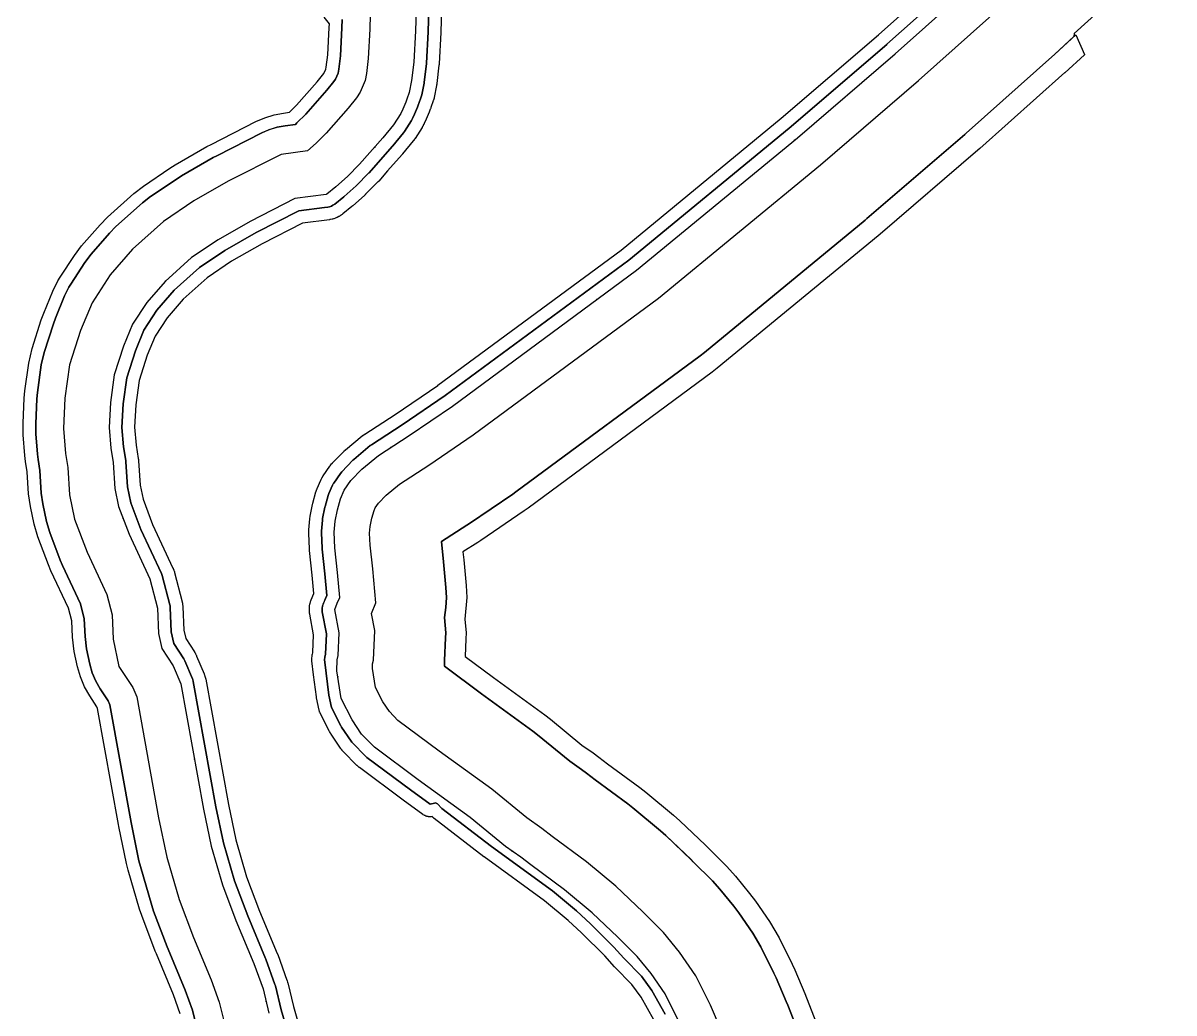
# Model space of a CAD drawing. Header units: inches. Extents: x 87989 to 118156, y 435697 to 451526.
# Drawn here: x 97176.1 to 97629.5, y 444883.6 to 445273.7 of the extents above; entities that cross this region are included whole.
import ezdxf

# ---------------------------------------------------------------- set-up
doc = ezdxf.new("R2010")
doc.units = ezdxf.units.IN
doc.header["$MEASUREMENT"] = 0
for name, color, linetype, true_color in [('As_waterkering_BWK', 7, 'Continuous', 0x7b8981), ('Beschermingszone_BWK', 7, 'Continuous', 0xcf890d), ('Grens_bebouwingsvrije_zone_BWK', 7, 'Continuous', 0x6789ae), ('Kernzone_BWK', 7, 'Continuous', 0xcb89af), ('Referentiepunten_BWK', 7, 'Continuous', 0x178980)]:
    doc.layers.add(name, color=color, linetype=linetype, true_color=true_color)

msp = doc.modelspace()

# ---------------------------------------------------------------- linework, layer by layer
at = {"layer": 'As_waterkering_BWK'}
for points in [[(97299.8987, 445045.0454), (97300.8717, 445047.3805), (97299.9456, 445057.1701), (97298.8873, 445066.9597), (97298.6227, 445073.0451), (97299.0196, 445077.4108), (97299.9456, 445081.9087), (97301.1363, 445086.2743), (97302.5915, 445089.5816), (97305.2373, 445093.4181), (97309.6029, 445097.916), (97316.0852, 445103.34), (97328.2561, 445111.1452), (97345.3218, 445122.7869), (97417.8177, 445176.3651), (97481.1856, 445228.4882), (97519.6825, 445261.5611), (97554.343, 445292.5175)], [(97330.9226, 445278.6395), (97330.7297, 445270.5584), (97330.0253, 445258.218), (97329.1902, 445250.9976), (97328.2667, 445246.3256), (97327.3352, 445243.666), (97326.8438, 445242.5148), (97325.6711, 445239.7677), (97324.9081, 445237.9804), (97322.1066, 445233.6107), (97317.8805, 445228.4522), (97308.7133, 445218.0234), (97303.9713, 445213.2576), (97299.3423, 445209.1323), (97295.8055, 445206.2684), (97295.558, 445206.1158), (97283.2197, 445204.4886), (97265.5334, 445195.5389), (97252.9612, 445188.2939), (97242.5199, 445181.262), (97232.0786, 445171.8861), (97224.8336, 445163.5757), (97219.2933, 445155.0522), (97215.6708, 445146.3156), (97212.0483, 445135.0219), (97210.5567, 445124.1544), (97210.0625, 445114.2716), (97210.735, 445106.1567), (97211.6221, 445100.5017), (97212.2614, 445090.2734), (97213.753, 445083.2415), (97217.9076, 445072.2409), (97226.1121, 445054.6877), (97229.0953, 445043.181), (97229.5215, 445033.1658), (97230.8, 445027.1994), (97235.2749, 445020.3806), (97238.2581, 445013.3487), (97247.2078, 444963.9122), (97250.191, 444949.4223), (97254.6659, 444934.0799), (97259.9931, 444920.0161), (97267.025, 444903.1822), (97270.6475, 444893.167), (97272.9914, 444883.5781)], [(97434.1722, 444880.8288), (97429.064, 444891.2107), (97423.533, 444899.1982), (97418.0414, 444905.9433), (97410.4758, 444913.4968), (97400.345, 444923.1467), (97389.4648, 444932.1799), (97376.0787, 444942.0174), (97372.1638, 444945.08), (97366.1232, 444949.2737), (97352.2075, 444960.6687), (97331.7609, 444975.5423), (97314.5722, 444988.3445), (97309.5039, 444993.5089), (97305.7685, 444999.0848), (97301.4285, 445007.5331), (97299.739, 445018.4866), (97299.8634, 445022.8301), (97300.2004, 445024.4199), (97300.6071, 445033.3576), (97298.8873, 445042.618), (97299.8987, 445045.0454)]]:
    msp.add_lwpolyline(points, dxfattribs=at)
at = {"layer": 'Beschermingszone_BWK'}
for points in [[(97424.5977, 444880.9023), (97419.6016, 444889.8125), (97415.9453, 444894.8398), (97409.2461, 444901.6641), (97409.2012, 444901.7109), (97409.1133, 444901.8047), (97409.0703, 444901.8516), (97405.2598, 444906.1523), (97396.1445, 444915.1445), (97396.1191, 444915.168), (97390.7832, 444920.1328), (97381.5898, 444927.7852), (97357.7227, 444945.168), (97357.6719, 444945.2031), (97338.1016, 444960.2148), (97337.9746, 444960.3203), (97337.9453, 444960.3477), (97337.6426, 444960.6211), (97337.5527, 444960.707), (97337.498, 444960.7617), (97337.2656, 444960.9961), (97336.8438, 444960.9453), (97336.7207, 444960.9336), (97336.5566, 444960.9297), (97336.4316, 444960.9336), (97336.0195, 444960.9531), (97335.9824, 444960.957), (97335.8184, 444960.9727), (97335.6582, 444961), (97335.6094, 444961.0078), (97335.207, 444961.0977), (97335.0957, 444961.125), (97334.9395, 444961.1719), (97334.8125, 444961.2188), (97334.416, 444961.3789), (97334.2539, 444961.4492), (97334.1094, 444961.5273), (97334.0605, 444961.5547), (97333.707, 444961.7695), (97333.6172, 444961.8281), (97333.5352, 444961.8867), (97325.832, 444967.4883), (97308.5996, 444980.3242), (97308.5703, 444980.3477), (97308.5234, 444980.3828), (97308.373, 444980.5039), (97308.2988, 444980.5664), (97307.7148, 444981.0781), (97307.6445, 444981.1406), (97307.5039, 444981.2734), (97307.4434, 444981.332), (97302.3672, 444986.5039), (97302.332, 444986.5391), (97302.2656, 444986.6094), (97302.2324, 444986.6445), (97301.9707, 444986.9336), (97301.9434, 444986.9648), (97301.8945, 444987.0234), (97301.748, 444987.1992), (97301.6836, 444987.2813), (97301.3516, 444987.7227), (97301.3125, 444987.7773), (97301.2344, 444987.8867), (97301.1953, 444987.9414), (97297.459, 444993.5195), (97297.4219, 444993.5781), (97297.3438, 444993.7031), (97297.3066, 444993.7656), (97297.0078, 444994.2734), (97296.9766, 444994.3242), (97296.9082, 444994.4531), (97296.873, 444994.5156), (97293.1602, 445001.7461), (97293.1406, 445001.7852), (97293.0918, 445001.8906), (97292.9668, 445002.1758), (97292.9473, 445002.2188), (97292.8906, 445002.375), (97292.8535, 445002.4922), (97292.7559, 445002.8359), (97292.7441, 445002.875), (97292.7129, 445003.0078), (97291.7129, 445007.7969), (97291.6973, 445007.8789), (97291.6641, 445008.0703), (97291.6504, 445008.1641), (97290.5234, 445016.8516), (97290.5176, 445016.8906), (97289.8965, 445022.3906), (97289.8848, 445022.5195), (97289.8691, 445022.8125), (97289.8652, 445022.9531), (97289.8672, 445023.0781), (97289.8809, 445023.3281), (97289.8828, 445023.3672), (97289.8906, 445023.4492), (97289.9648, 445024.1953), (97289.9727, 445024.2734), (97289.9785, 445024.3086), (97290.0117, 445024.5391), (97290.0313, 445024.6523), (97290.0684, 445024.8477), (97290.0762, 445024.8828), (97290.248, 445025.6914), (97290.5645, 445032.6641), (97289.0508, 445040.8164), (97289.0352, 445040.9102), (97289.0078, 445041.0977), (97289.0039, 445041.1328), (97288.9961, 445041.1914), (97288.9199, 445041.9023), (97288.9102, 445042.0078), (97288.9063, 445042.082), (97288.8945, 445042.4414), (97288.8926, 445042.5313), (97288.8945, 445042.6211), (97288.9199, 445043.3359), (97288.9238, 445043.4102), (97288.9316, 445043.5156), (97288.9707, 445043.8711), (97288.9785, 445043.9297), (97288.9961, 445044.0508), (97289.125, 445044.7539), (97289.1328, 445044.7969), (97289.1641, 445044.9297), (97289.2559, 445045.2891), (97289.3027, 445045.4492), (97289.5313, 445046.1328), (97289.5605, 445046.2148), (97289.623, 445046.3789), (97289.6563, 445046.4609), (97290.6816, 445048.9219), (97289.9961, 445056.1602), (97288.9453, 445065.8867), (97288.9414, 445065.9258), (97288.9336, 445066.0039), (97288.9297, 445066.043), (97288.9063, 445066.3633), (97288.9043, 445066.3984), (97288.8984, 445066.4844), (97288.8965, 445066.5234), (97288.6328, 445072.6094), (97288.6309, 445072.6953), (97288.6289, 445072.875), (97288.6289, 445072.9453), (97288.6445, 445073.6172), (97288.6484, 445073.6992), (97288.6582, 445073.8789), (97288.6641, 445073.9492), (97289.0605, 445078.3164), (97289.0684, 445078.3867), (97289.084, 445078.5273), (97289.0879, 445078.5547), (97289.0938, 445078.5938), (97289.1758, 445079.1523), (97289.1875, 445079.2188), (97289.2109, 445079.3594), (97289.2227, 445079.418), (97290.1504, 445083.9258), (97290.1602, 445083.9648), (97290.1758, 445084.0391), (97290.1855, 445084.0781), (97290.2598, 445084.3867), (97290.2676, 445084.4258), (97290.2871, 445084.5), (97290.2969, 445084.5352), (97291.4883, 445088.9063), (97291.5156, 445088.9961), (97291.5703, 445089.1719), (97291.5879, 445089.2266), (97291.5996, 445089.2578), (97291.8457, 445089.957), (97291.8789, 445090.043), (97291.9473, 445090.2148), (97291.9609, 445090.25), (97291.9824, 445090.3008), (97293.4375, 445093.6094), (97293.4668, 445093.6719), (97293.5254, 445093.793), (97293.5488, 445093.8438), (97293.8008, 445094.3437), (97293.8574, 445094.4453), (97293.9785, 445094.6602), (97294.0352, 445094.7539), (97294.248, 445095.0938), (97294.2754, 445095.1328), (97294.3359, 445095.2227), (97294.3594, 445095.2578), (97297.0059, 445099.0937), (97297.0664, 445099.1797), (97297.1992, 445099.3555), (97297.2559, 445099.4297), (97297.7832, 445100.0703), (97297.8438, 445100.1445), (97297.9902, 445100.3047), (97298.0605, 445100.3828), (97302.4277, 445104.8789), (97302.4629, 445104.918), (97302.5645, 445105.0156), (97302.6113, 445105.0625), (97302.9922, 445105.4141), (97303.0391, 445105.457), (97303.1387, 445105.5469), (97303.1855, 445105.5859), (97309.668, 445111.0078), (97309.7285, 445111.0586), (97309.8652, 445111.1641), (97309.916, 445111.2031), (97310.4258, 445111.5781), (97310.4902, 445111.625), (97310.6211, 445111.7148), (97310.6484, 445111.7305), (97310.6875, 445111.7578), (97322.7227, 445119.4766), (97322.7539, 445119.4961), (97339.5117, 445130.9258), (97339.5488, 445130.9531), (97411.666, 445184.2539), (97474.75, 445236.1445), (97513.0742, 445269.0664), (97513.1113, 445269.0977), (97547.627, 445299.9258)], [(97550.9844, 445296.2227), (97516.4238, 445265.3555), (97516.3516, 445265.2891), (97477.9688, 445232.3164), (97414.7422, 445180.3086), (97342.4258, 445126.8633), (97325.498, 445115.3164), (97313.3867, 445107.5508), (97312.877, 445107.1758), (97306.3945, 445101.75), (97306.0156, 445101.3984), (97301.6484, 445096.9023), (97301.1211, 445096.2578), (97298.4746, 445092.4219), (97298.2617, 445092.082), (97298.0156, 445091.5938), (97296.5605, 445088.2891), (97296.3125, 445087.5898), (97295.1211, 445083.2227), (97295.0488, 445082.918), (97294.123, 445078.418), (97294.041, 445077.8633), (97293.6426, 445073.4961), (97293.627, 445072.8281), (97293.8926, 445066.7422), (97293.916, 445066.4219), (97294.9707, 445056.6641), (97295.7773, 445048.1523), (97295.2832, 445046.9688), (97294.2715, 445044.543), (97294.0449, 445043.8633), (97293.916, 445043.1563), (97293.8906, 445042.4414), (97293.9668, 445041.7266), (97295.5859, 445033.0117), (97295.2246, 445025.0547), (97294.9727, 445023.8672), (97294.9395, 445023.6992), (97294.8652, 445022.9531), (97295.4844, 445017.4727), (97296.6094, 445008.8086), (97297.6074, 445004.0313), (97301.3203, 444996.8008), (97301.6152, 444996.3008), (97305.3496, 444990.7266), (97305.6738, 444990.293), (97305.9355, 444990.0078), (97311.0039, 444984.8438), (97311.5859, 444984.3359), (97328.7969, 444971.5156), (97336.4766, 444965.9297), (97338.2148, 444966.2773), (97338.6113, 444966.4727), (97339.4063, 444966.0391), (97341.1445, 444964.1836), (97360.6895, 444949.1914), (97384.6641, 444931.7344), (97394.0898, 444923.8906), (97399.5918, 444918.7656), (97408.8906, 444909.5938), (97412.8125, 444905.1641), (97419.7715, 444898.082), (97423.8184, 444892.5156), (97429.0684, 444883.1523)]]:
    msp.add_lwpolyline(points, dxfattribs=at)
for points in [[(97280.3906, 444875.9766, 0), (97277.8242, 444884.8672, 0), (97275.5039, 444894.3555, 0), (97275.3496, 444894.8672, 0), (97271.7266, 444904.8828, 0), (97271.6387, 444905.1094, 0), (97264.6387, 444921.8672, 0), (97259.4102, 444935.668, 0), (97255.0469, 444950.6289, 0), (97252.1172, 444964.8633, 0), (97243.1777, 445014.2383, 0), (97242.957, 445015.0586, 0), (97242.8613, 445015.3008, 0), (97239.877, 445022.332, 0), (97239.6055, 445022.8789, 0), (97239.4551, 445023.125, 0), (97235.4922, 445029.1602, 0), (97234.5, 445033.8008, 0), (97234.0898, 445043.3945, 0), (97234.0195, 445044.0508, 0), (97233.9355, 445044.4375, 0), (97230.9512, 445055.9414, 0), (97230.8105, 445056.3984, 0), (97230.6426, 445056.8047, 0), (97222.5176, 445074.1836, 0), (97218.5645, 445084.6523, 0), (97217.2285, 445090.9531, 0), (97216.6133, 445100.8125, 0), (97216.5625, 445101.2773, 0), (97215.7031, 445106.75, 0), (97215.0723, 445114.3516, 0), (97215.5391, 445123.6875, 0), (97216.9434, 445133.9102, 0), (97220.3691, 445144.5898, 0), (97223.7363, 445152.7109, 0), (97228.834, 445160.5547, 0), (97235.6465, 445168.3711, 0), (97245.6016, 445177.3086, 0), (97255.6094, 445184.0508, 0), (97267.9121, 445191.1406, 0), (97284.7168, 445199.6445, 0), (97294.8125, 445200.9727, 0), (97296.2109, 445201.1602, 0), (97296.8984, 445201.3008, 0), (97297.5605, 445201.5352, 0), (97298.1816, 445201.8594, 0), (97298.4297, 445202.0117, 0), (97298.9512, 445202.3828, 0), (97302.4883, 445205.2461, 0), (97302.668, 445205.3984, 0), (97307.2988, 445209.5234, 0), (97307.5156, 445209.7305, 0), (97312.2578, 445214.4961, 0), (97312.4688, 445214.7227, 0), (97315.9883, 445218.7266, 0), (97321.6367, 445225.1523, 0), (97321.748, 445225.2852, 0), (97325.9746, 445230.4414, 0), (97326.3164, 445230.9102, 0), (97329.1172, 445235.2813, 0), (97329.5059, 445236.0156, 0), (97330.2695, 445237.8047, 0), (97331.4434, 445240.5508, 0), (97331.9336, 445241.7031, 0), (97332.0547, 445242.0117, 0), (97332.9863, 445244.6719, 0), (97333.1719, 445245.3555, 0), (97334.0957, 445250.0273, 0), (97334.1563, 445250.4219, 0), (97334.9922, 445257.6445, 0), (97335.0176, 445257.9336, 0), (97335.7207, 445270.2734, 0), (97335.7285, 445270.4375, 0), (97335.9219, 445278.5195, 0)], [(97340.9199, 445278.4023, 0), (97340.7266, 445270.3008, 0), (97340.7246, 445270.2578, 0), (97340.7168, 445270.0508, 0), (97340.7148, 445270.0078, 0), (97340.0098, 445257.6484, 0), (97340.0078, 445257.6211, 0), (97340.002, 445257.5391, 0), (97339.998, 445257.5039, 0), (97339.9746, 445257.2148, 0), (97339.9707, 445257.1758, 0), (97339.9629, 445257.1055, 0), (97339.959, 445257.0703, 0), (97339.123, 445249.8477, 0), (97339.1191, 445249.8047, 0), (97339.1035, 445249.6992, 0), (97339.0977, 445249.6523, 0), (97339.0352, 445249.2539, 0), (97339.0273, 445249.207, 0), (97339.0098, 445249.1094, 0), (97339, 445249.0586, 0), (97338.0762, 445244.3867, 0), (97338.0586, 445244.3008, 0), (97338.0176, 445244.1289, 0), (97337.998, 445244.0469, 0), (97337.8105, 445243.3594, 0), (97337.7852, 445243.2734, 0), (97337.7324, 445243.1055, 0), (97337.709, 445243.0313, 0), (97336.7734, 445240.3594, 0), (97336.7598, 445240.3203, 0), (97336.7305, 445240.2422, 0), (97336.7148, 445240.2031, 0), (97336.5957, 445239.8945, 0), (97336.5801, 445239.8555, 0), (97336.5449, 445239.7734, 0), (97336.5332, 445239.7383, 0), (97336.041, 445238.5898, 0), (97334.8672, 445235.8398, 0), (97334.1055, 445234.0547, 0), (97334.0625, 445233.9609, 0), (97333.9727, 445233.7695, 0), (97333.959, 445233.7422, 0), (97333.9258, 445233.6797, 0), (97333.5371, 445232.9414, 0), (97333.4883, 445232.8555, 0), (97333.3809, 445232.6719, 0), (97333.3262, 445232.582, 0), (97330.5254, 445228.2148, 0), (97330.4922, 445228.1641, 0), (97330.4023, 445228.0352, 0), (97330.3613, 445227.9727, 0), (97330.0195, 445227.5039, 0), (97329.9785, 445227.4492, 0), (97329.8867, 445227.332, 0), (97329.8418, 445227.2734, 0), (97325.6016, 445222.0977, 0), (97325.5742, 445222.0664, 0), (97325.4336, 445221.8984, 0), (97325.4063, 445221.8672, 0), (97319.7441, 445215.4258, 0), (97316.2246, 445211.4219, 0), (97316.1992, 445211.3906, 0), (97316.1465, 445211.3359, 0), (97316.1211, 445211.3086, 0), (97315.9102, 445211.082, 0), (97315.8828, 445211.0547, 0), (97315.8281, 445210.9961, 0), (97315.8027, 445210.9688, 0), (97311.0586, 445206.2031, 0), (97311.0332, 445206.1797, 0), (97310.9805, 445206.125, 0), (97310.9531, 445206.0977, 0), (97310.7344, 445205.8945, 0), (97310.707, 445205.8672, 0), (97310.6523, 445205.8164, 0), (97310.625, 445205.793, 0), (97305.9648, 445201.6406, 0), (97305.9277, 445201.6094, 0), (97305.7031, 445201.418, 0), (97305.6582, 445201.3789, 0), (97302.0996, 445198.4961, 0), (97302.041, 445198.4531, 0), (97301.9082, 445198.3516, 0), (97301.8438, 445198.3047, 0), (97301.3203, 445197.9336, 0), (97301.2598, 445197.8906, 0), (97301.1211, 445197.8008, 0), (97301.0527, 445197.7578, 0), (97300.8066, 445197.6055, 0), (97300.7383, 445197.5625, 0), (97300.5781, 445197.4727, 0), (97300.502, 445197.4297, 0), (97299.8809, 445197.1055, 0), (97299.8262, 445197.0781, 0), (97299.7207, 445197.0273, 0), (97299.4004, 445196.8867, 0), (97299.3555, 445196.8711, 0), (97299.2363, 445196.8242, 0), (97298.5762, 445196.5898, 0), (97298.541, 445196.5781, 0), (97298.4082, 445196.5352, 0), (97298.0586, 445196.4375, 0), (97297.8984, 445196.3984, 0), (97297.2051, 445196.2578, 0), (97297.125, 445196.2422, 0), (97296.9531, 445196.2148, 0), (97296.8652, 445196.2031, 0), (97286.2148, 445194.7969, 0), (97270.291, 445186.7383, 0), (97258.2578, 445179.8047, 0), (97248.6836, 445173.3555, 0), (97239.2148, 445164.8555, 0), (97232.834, 445157.5352, 0), (97228.1777, 445150.3711, 0), (97225.0664, 445142.8672, 0), (97221.8359, 445132.7969, 0), (97220.5234, 445123.2227, 0), (97220.084, 445114.4336, 0), (97220.6699, 445107.3477, 0), (97221.502, 445102.0508, 0), (97221.5098, 445101.9922, 0), (97221.5254, 445101.875, 0), (97221.5313, 445101.8203, 0), (97221.582, 445101.3594, 0), (97221.5879, 445101.3008, 0), (97221.5977, 445101.1836, 0), (97221.6016, 445101.1289, 0), (97222.1953, 445091.6289, 0), (97223.377, 445086.0625, 0), (97227.1289, 445076.1289, 0), (97235.1719, 445058.9219, 0), (97235.1934, 445058.8711, 0), (97235.2383, 445058.7734, 0), (97235.2598, 445058.7227, 0), (97235.4297, 445058.3125, 0), (97235.4707, 445058.207, 0), (97235.5488, 445057.9922, 0), (97235.5645, 445057.9453, 0), (97235.5859, 445057.8828, 0), (97235.7266, 445057.4258, 0), (97235.7441, 445057.3711, 0), (97235.7773, 445057.2539, 0), (97235.7891, 445057.207, 0), (97238.7754, 445045.6914, 0), (97238.7871, 445045.6406, 0), (97238.8105, 445045.5469, 0), (97238.8223, 445045.4961, 0), (97238.9063, 445045.1094, 0), (97238.9141, 445045.0664, 0), (97238.9297, 445044.9805, 0), (97238.9727, 445044.7227, 0), (97238.9824, 445044.6484, 0), (97238.9902, 445044.5898, 0), (97239.0605, 445043.9375, 0), (97239.0684, 445043.8516, 0), (97239.082, 445043.6758, 0), (97239.0859, 445043.6055, 0), (97239.4766, 445034.4336, 0), (97240.1855, 445031.1211, 0), (97243.6348, 445025.8672, 0), (97243.6543, 445025.8359, 0), (97243.6934, 445025.7773, 0), (97243.7129, 445025.7461, 0), (97243.8613, 445025.5039, 0), (97243.8984, 445025.4414, 0), (97243.918, 445025.4063, 0), (97244.0273, 445025.2109, 0), (97244.0801, 445025.1094, 0), (97244.3555, 445024.5586, 0), (97244.3867, 445024.4961, 0), (97244.4492, 445024.3555, 0), (97244.4805, 445024.2852, 0), (97247.4805, 445017.2148, 0), (97247.5, 445017.168, 0), (97247.6074, 445016.8945, 0), (97247.6523, 445016.7695, 0), (97247.7441, 445016.4961, 0), (97247.7832, 445016.3633, 0), (97248.0059, 445015.543, 0), (97248.0313, 445015.4414, 0), (97248.0762, 445015.2344, 0), (97248.0898, 445015.1719, 0), (97248.0977, 445015.1289, 0), (97257.0254, 444965.8125, 0), (97259.9043, 444951.8359, 0), (97264.1563, 444937.2539, 0), (97269.2773, 444923.7344, 0), (97269.293, 444923.6953, 0), (97276.2656, 444907.0039, 0), (97276.2871, 444906.9531, 0), (97276.3965, 444906.668, 0), (97276.418, 444906.6133, 0), (97280.0508, 444896.5703, 0), (97280.0703, 444896.5117, 0), (97280.1152, 444896.3789, 0), (97280.1367, 444896.3125, 0), (97280.291, 444895.8008, 0), (97280.3086, 444895.7344, 0), (97280.3457, 444895.6016, 0), (97280.3613, 444895.543, 0), (97282.6563, 444886.1563, 0), (97285.0215, 444877.9648, 0)], [(97238.0535, 444883.3197, 0), (97235.3334, 444890.84, 0), (97228.6202, 444906.911, 0), (97228.1977, 444907.9724, 0), (97222.8705, 444922.0362, 0), (97222.0259, 444924.5599, 0), (97217.551, 444939.9023, 0), (97216.8895, 444942.5661, 0), (97213.9063, 444957.056, 0), (97213.7516, 444957.8555, 0), (97205.4774, 445003.5607, 0), (97205.1703, 445004.2847, 0), (97202.3744, 445008.5451, 0), (97200.2971, 445012.1803, 0), (97198.6824, 445016.0432, 0), (97197.5547, 445020.0754, 0), (97196.2762, 445026.0419, 0), (97195.5522, 445031.7203, 0), (97195.2792, 445038.1359, 0), (97193.9855, 445043.1258, 0), (97187.1061, 445057.844, 0), (97186.1004, 445060.2283, 0), (97181.9458, 445071.2289, 0), (97180.493, 445076.1864, 0), (97179.0014, 445083.2183, 0), (97178.3276, 445088.1526, 0), (97177.7872, 445096.7987, 0), (97177.1458, 445100.8878, 0), (97176.8512, 445103.3486, 0), (97176.1787, 445111.4635, 0), (97176.1049, 445115.9694, 0), (97176.5991, 445125.8523, 0), (97176.8725, 445128.7777, 0), (97178.3641, 445139.6452, 0), (97179.673, 445145.4064, 0), (97183.2955, 445156.7001, 0), (97184.2635, 445159.3381, 0), (97187.886, 445168.0747, 0), (97189.8484, 445172.0522, 0), (97190.7862, 445173.5818, 0), (97196.3265, 445182.1053, 0), (97199.2053, 445185.9183, 0), (97206.4503, 445194.2287, 0), (97209.3623, 445197.1838, 0), (97219.8036, 445206.5597, 0), (97223.5275, 445209.4629, 0), (97233.9688, 445216.4948, 0), (97235.985, 445217.7525, 0), (97248.5572, 445224.9975, 0), (97250.1821, 445225.876, 0), (97267.8684, 445234.8257, 0), (97271.3694, 445236.3566, 0), (97275.02, 445237.485, 0), (97278.7743, 445238.1967, 0), (97281.1319, 445238.5076, 0), (97283.8705, 445241.26, 0), (97291.9539, 445250.4559, 0), (97294.6524, 445253.7839, 0), (97295.4256, 445255.5162, 0), (97295.5717, 445256.2555, 0), (97296.1369, 445261.1424, 0), (97296.7528, 445271.9332, 0), (97296.7871, 445273.3714, 0), (97294.6768, 445275.9337, 0)], [(97301.8301, 445275.1132, 0), (97301.7494, 445271.7311, 0), (97301.1205, 445260.7123, 0), (97300.5156, 445255.4823, 0), (97300.1914, 445253.9451, 0), (97299.1876, 445251.5936, 0), (97298.604, 445250.6834, 0), (97295.7666, 445247.22, 0), (97287.5238, 445237.8428, 0), (97284.0275, 445234.3289, 0), (97283.3918, 445233.7624, 0), (97279.428, 445233.2396, 0), (97276.2259, 445232.6326, 0), (97273.1121, 445231.6701, 0), (97270.1259, 445230.3643, 0), (97252.4396, 445221.4146, 0), (97251.0537, 445220.6654, 0), (97238.4815, 445213.4204, 0), (97236.7618, 445212.3476, 0), (97226.3205, 445205.3157, 0), (97223.1442, 445202.8394, 0), (97212.7029, 445193.4635, 0), (97210.2191, 445190.943, 0), (97202.9742, 445182.6326, 0), (97200.5187, 445179.3804, 0), (97194.9784, 445170.8568, 0), (97194.1785, 445169.5522, 0), (97192.5048, 445166.1596, 0), (97188.8823, 445157.423, 0), (97188.0565, 445155.173, 0), (97184.434, 445143.8793, 0), (97183.3176, 445138.9653, 0), (97181.826, 445128.0978, 0), (97181.5929, 445125.6026, 0), (97181.0987, 445115.7198, 0), (97181.1616, 445111.8764, 0), (97181.8341, 445103.7616, 0), (97182.0854, 445101.6627, 0), (97182.7629, 445097.3433, 0), (97183.3178, 445088.4645, 0), (97183.8926, 445084.2558, 0), (97185.3842, 445077.2239, 0), (97186.6233, 445072.9955, 0), (97190.7779, 445061.9949, 0), (97191.6357, 445059.9612, 0), (97198.71, 445044.8261, 0), (97200.2522, 445038.8778, 0), (97200.5477, 445031.9329, 0), (97201.1652, 445027.0895, 0), (97202.4438, 445021.123, 0), (97203.4056, 445017.6839, 0), (97204.7829, 445014.389, 0), (97206.5546, 445011.2883, 0), (97209.5974, 445006.6518, 0), (97210.2981, 445005.0001, 0), (97218.6716, 444958.7462, 0), (97218.8035, 444958.0643, 0), (97221.7868, 444943.5743, 0), (97222.351, 444941.3023, 0), (97226.8259, 444925.9599, 0), (97227.5463, 444923.8073, 0), (97232.8735, 444909.7435, 0), (97233.2339, 444908.8382, 0), (97239.994, 444892.655, 0), (97242.8468, 444884.7678, 0), (97244.8209, 444876.6919, 0)], [(97544.8078, 444713.53, 0), (97477.3297, 444886.7355, 0), (97476.7692, 444888.1026, 0), (97472.7466, 444897.4424, 0), (97471.8576, 444899.371, 0), (97466.7494, 444909.7529, 0), (97463.5937, 444915.121, 0), (97458.0627, 444923.1085, 0), (97456.1032, 444925.7159, 0), (97450.6115, 444932.461, 0), (97447.716, 444935.6656, 0), (97440.1505, 444943.2191, 0), (97439.4438, 444943.9082, 0), (97429.313, 444953.5581, 0), (97427.1738, 444955.461, 0), (97416.2936, 444964.4942, 0), (97414.3367, 444966.0235, 0), (97401.4595, 444975.487, 0), (97398.042, 444978.1605, 0), (97396.1161, 444979.5806, 0), (97391.4437, 444982.8244, 0), (97378.8165, 444993.1642, 0), (97376.9144, 444994.6329, 0), (97356.6591, 445009.3675, 0), (97342.1056, 445020.3232, 0), (97342.157, 445022.5109, 0), (97342.5637, 445031.4486, 0), (97342.6071, 445033.3576, 0), (97342.0713, 445039.4816, 0), (97342.6664, 445043.4063, 0), (97342.8717, 445047.3706, 0), (97342.685, 445051.3358, 0), (97341.7306, 445061.4049, 0), (97340.9371, 445069.3711, 0), (97350.9291, 445075.7908, 0), (97351.9246, 445076.4494, 0), (97368.9903, 445088.0911, 0), (97370.2845, 445089.0102, 0), (97442.7804, 445142.5885, 0), (97444.4985, 445143.9284, 0), (97507.8663, 445196.0515, 0), (97508.5549, 445196.6303, 0), (97547.0518, 445229.7033, 0), (97547.6599, 445230.236, 0), (97582.5499, 445261.4003, 0), (97590.8698, 445269.0541, 0), (97594.2413, 445261.2828, 0), (97594.2876, 445261.1761, 0), (97586.4552, 445254.1042, 0), (97586.4381, 445254.1436, 0), (97552.989, 445224.2693, 0), (97552.265, 445223.6351, 0), (97513.7681, 445190.5622, 0), (97512.9483, 445189.873, 0), (97449.5805, 445137.75, 0), (97447.5352, 445136.1548, 0), (97375.0393, 445082.5766, 0), (97373.4985, 445081.4823, 0), (97356.4329, 445069.8406, 0), (97355.2477, 445069.0566, 0), (97349.3601, 445065.2809, 0), (97349.6897, 445062.2115, 0), (97350.6495, 445052.0892, 0), (97350.8717, 445047.3805, 0), (97350.126, 445038.8569, 0), (97350.6071, 445033.3576, 0), (97350.5554, 445031.0849, 0), (97350.2387, 445024.1245, 0), (97361.4016, 445015.8103, 0), (97381.6205, 445001.1023, 0), (97383.8849, 444999.3538, 0), (97396.2666, 444989.215, 0), (97400.6784, 444986.1521, 0), (97402.9712, 444984.4615, 0), (97406.294, 444981.8622, 0), (97419.0742, 444972.47, 0), (97421.4039, 444970.6493, 0), (97432.2841, 444961.6161, 0), (97434.8308, 444959.3508, 0), (97444.9615, 444949.7008, 0), (97445.8028, 444948.8804, 0), (97453.3683, 444941.327, 0), (97456.8153, 444937.512, 0), (97462.307, 444930.7669, 0), (97464.6398, 444927.6628, 0), (97470.1708, 444919.6753, 0), (97473.9276, 444913.2848, 0), (97479.0357, 444902.9029, 0), (97480.0942, 444900.6069, 0), (97484.1167, 444891.2671, 0), (97484.7839, 444889.6396, 0), (97552.2744, 444716.402, 0)]]:
    msp.add_polyline3d(points, dxfattribs=at)
at = {"layer": 'Grens_bebouwingsvrije_zone_BWK'}
for points in [[(97451.1503, 444876.8007), (97446.8903, 444886.6919), (97441.1664, 444898.3252), (97434.7332, 444907.6156), (97428.443, 444915.3415), (97420.2509, 444923.5204), (97409.6553, 444933.6131), (97398.0892, 444943.2159), (97384.539, 444953.174), (97380.4756, 444956.3527), (97374.5634, 444960.4573), (97360.7671, 444971.7544), (97340.0603, 444986.8174), (97323.8045, 444998.9247), (97320.4093, 445002.3842), (97317.851, 445006.2031), (97314.9188, 445011.911), (97313.7698, 445019.3606), (97313.8214, 445021.1645), (97314.1338, 445022.638), (97314.6658, 445034.3302), (97313.4126, 445041.0786), (97315.1385, 445045.2208), (97313.8746, 445058.5818), (97312.8545, 445068.0172), (97312.6503, 445072.714), (97312.8908, 445075.359), (97313.5688, 445078.6521), (97314.3694, 445081.5876), (97314.8708, 445082.7271), (97316.0982, 445084.5069), (97319.1436, 445087.6446), (97324.3893, 445092.0339), (97335.9812, 445099.4678), (97353.4299, 445111.3707), (97426.4308, 445165.3221), (97490.1949, 445217.7712), (97528.9078, 445251.0297), (97563.7458, 445282.1445)], [(97312.8767, 445276.9321), (97312.7419, 445271.2863), (97312.0844, 445259.7662), (97311.3922, 445253.7812), (97310.8562, 445251.0696), (97310.5453, 445250.1818), (97308.9436, 445246.43), (97307.5188, 445244.2076), (97304.1546, 445240.1012), (97295.5612, 445230.3251), (97291.5924, 445226.3364), (97288.1844, 445223.2992), (97277.8274, 445221.9333), (97256.9698, 445211.3789), (97243.4284, 445203.5754), (97231.4258, 445195.492), (97219.2337, 445184.5439), (97210.4325, 445174.4485), (97203.2996, 445163.4748), (97198.7583, 445152.5221), (97194.4289, 445139.0248), (97192.618, 445125.8308), (97192.0253, 445113.9764), (97192.8508, 445104.0159), (97193.7095, 445098.5413), (97194.3789, 445087.8314), (97196.4293, 445078.1649), (97201.3107, 445065.24), (97209.1039, 445048.5667), (97211.1927, 445040.51), (97211.6024, 445030.8813), (97213.9047, 445020.1372), (97219.3371, 445011.8592), (97220.9036, 445008.1668), (97229.5341, 444960.4936), (97232.7074, 444945.0803), (97237.5833, 444928.3631), (97243.2673, 444913.3572), (97250.2471, 444896.6481), (97253.3919, 444887.9537), (97255.5949, 444878.9411)]]:
    msp.add_lwpolyline(points, dxfattribs=at)
at = {"layer": 'Kernzone_BWK'}
for points in [[(97629.4883, 445305.1289), (97590.2227, 445269.6016), (97590.0781, 445268.3242), (97582.5508, 445261.3984), (97547.6602, 445230.2344), (97547.0508, 445229.7031), (97508.5547, 445196.6289), (97507.8672, 445196.0508), (97444.5, 445143.9297), (97442.7813, 445142.5898), (97370.2852, 445089.0117), (97368.9922, 445088.0898), (97351.9258, 445076.4492), (97350.9297, 445075.7891), (97340.9375, 445069.3711), (97341.7305, 445061.4063), (97342.6836, 445051.3359), (97342.8711, 445047.3711), (97342.668, 445043.4063), (97342.0703, 445039.4805), (97342.6055, 445033.3594), (97342.5625, 445031.4492), (97342.1563, 445022.5117), (97342.1055, 445020.3242), (97356.6602, 445009.3672), (97376.9141, 444994.6328), (97378.8164, 444993.1641), (97391.4453, 444982.8242), (97396.1172, 444979.582), (97398.043, 444978.1602), (97401.4609, 444975.4883), (97414.3359, 444966.0234), (97416.293, 444964.4961), (97427.1719, 444955.4609), (97429.3125, 444953.5586), (97439.4453, 444943.9063), (97440.1523, 444943.2188), (97447.7148, 444935.6641), (97450.6133, 444932.4609), (97456.1016, 444925.7148), (97458.0625, 444923.1094), (97463.5938, 444915.1211), (97466.75, 444909.7539), (97471.8594, 444899.3711), (97472.7461, 444897.4414), (97476.7695, 444888.1016), (97477.3281, 444886.7344), (97544.8086, 444713.5312)], [(97429.0703, 444883.1523), (97423.8203, 444892.5156), (97419.7695, 444898.082), (97412.8125, 444905.1641), (97408.8906, 444909.5938), (97399.5938, 444918.7656), (97394.0898, 444923.8906), (97384.6641, 444931.7344), (97360.6914, 444949.1914), (97341.1445, 444964.1836), (97339.4063, 444966.0391), (97338.6133, 444966.4727), (97338.2148, 444966.2773), (97336.4766, 444965.9297), (97328.7969, 444971.5156), (97311.5859, 444984.3359), (97311.0039, 444984.8438), (97305.9336, 444990.0078), (97305.6719, 444990.293), (97305.3516, 444990.7266), (97301.6133, 444996.3008), (97301.3203, 444996.8008), (97297.6055, 445004.0313), (97296.6094, 445008.8086), (97295.4844, 445017.4727), (97294.8633, 445022.9531), (97294.9375, 445023.6992), (97294.9727, 445023.8672), (97295.2227, 445025.0547), (97295.5859, 445033.0117), (97293.9688, 445041.7266), (97293.8906, 445042.4414), (97293.918, 445043.1563), (97294.043, 445043.8633), (97294.2734, 445044.543), (97295.2852, 445046.9688), (97295.7773, 445048.1523), (97294.9727, 445056.6641), (97293.918, 445066.4219), (97293.8906, 445066.7422), (97293.6289, 445072.8281), (97293.6445, 445073.4961), (97294.0391, 445077.8633), (97294.1211, 445078.418), (97295.0469, 445082.918), (97295.1211, 445083.2227), (97296.3125, 445087.5898), (97296.5586, 445088.2891), (97298.0156, 445091.5938), (97298.2617, 445092.082), (97298.4766, 445092.4219), (97301.1211, 445096.2578), (97301.6484, 445096.9023), (97306.0156, 445101.3984), (97306.3945, 445101.75), (97312.875, 445107.1758), (97313.3867, 445107.5508), (97325.4961, 445115.3164), (97342.4258, 445126.8633), (97414.7422, 445180.3086), (97477.9688, 445232.3164), (97516.3516, 445265.2891), (97516.4258, 445265.3555), (97550.9844, 445296.2227)], [(97335.9219, 445278.5195), (97335.7266, 445270.4375), (97335.7227, 445270.2734), (97335.0156, 445257.9336), (97334.9922, 445257.6445), (97334.1563, 445250.4219), (97334.0938, 445250.0273), (97333.1719, 445245.3555), (97332.9844, 445244.6719), (97332.0547, 445242.0117), (97331.9336, 445241.7031), (97331.4414, 445240.5508), (97330.2695, 445237.8047), (97329.5078, 445236.0156), (97329.1172, 445235.2813), (97326.3164, 445230.9102), (97325.9727, 445230.4414), (97321.75, 445225.2852), (97321.6367, 445225.1523), (97315.9883, 445218.7266), (97312.4688, 445214.7227), (97312.2578, 445214.4961), (97307.5156, 445209.7305), (97307.2969, 445209.5234), (97302.668, 445205.3984), (97302.4883, 445205.2461), (97298.9531, 445202.3828), (97298.4297, 445202.0117), (97298.1836, 445201.8594), (97297.5586, 445201.5352), (97296.8984, 445201.3008), (97296.2109, 445201.1602), (97294.8125, 445200.9727), (97284.7188, 445199.6445), (97267.9141, 445191.1406), (97255.6094, 445184.0508), (97245.6016, 445177.3086), (97235.6484, 445168.3711), (97228.832, 445160.5547), (97223.7344, 445152.7109), (97220.3672, 445144.5898), (97216.9414, 445133.9102), (97215.5391, 445123.6875), (97215.0742, 445114.3516), (97215.7031, 445106.75), (97216.5625, 445101.2773), (97216.6133, 445100.8125), (97217.2305, 445090.9531), (97218.5664, 445084.6523), (97222.5195, 445074.1836), (97230.6406, 445056.8047), (97230.8125, 445056.3984), (97230.9531, 445055.9414), (97233.9336, 445044.4375), (97234.0195, 445044.0508), (97234.0898, 445043.3945), (97234.5, 445033.8008), (97235.4922, 445029.1602), (97239.457, 445023.125), (97239.6055, 445022.8789), (97239.8789, 445022.332), (97242.8594, 445015.3008), (97242.957, 445015.0586), (97243.1797, 445014.2383), (97252.1172, 444964.8633), (97255.0469, 444950.6289), (97259.4102, 444935.668), (97264.6406, 444921.8672), (97271.6406, 444905.1094), (97271.7266, 444904.8828), (97275.3477, 444894.8672), (97275.5039, 444894.3555), (97277.8242, 444884.8672), (97280.3906, 444875.9766)], [(97244.8203, 444876.6914), (97242.8477, 444884.7695), (97239.9922, 444892.6563), (97233.2344, 444908.8398), (97232.875, 444909.7422), (97227.5469, 444923.8086), (97226.8242, 444925.9609), (97222.3516, 444941.3008), (97221.7852, 444943.5742), (97218.8047, 444958.0625), (97218.6719, 444958.7461), (97210.2969, 445005), (97209.5977, 445006.6523), (97206.5547, 445011.2891), (97204.7813, 445014.3906), (97203.4063, 445017.6836), (97202.4453, 445021.1211), (97201.1641, 445027.0898), (97200.5469, 445031.9336), (97200.2539, 445038.8789), (97198.7109, 445044.8242), (97191.6367, 445059.9609), (97190.7773, 445061.9961), (97186.625, 445072.9961), (97185.3828, 445077.2227), (97183.8945, 445084.2539), (97183.3164, 445088.4648), (97182.7617, 445097.3438), (97182.0859, 445101.6641), (97181.8359, 445103.7617), (97181.1602, 445111.875), (97181.0977, 445115.7188), (97181.5938, 445125.6016), (97181.8242, 445128.0977), (97183.3164, 445138.9648), (97184.4336, 445143.8789), (97188.0547, 445155.1719), (97188.8828, 445157.4219), (97192.5039, 445166.1602), (97194.1797, 445169.5508), (97194.9766, 445170.8555), (97200.5195, 445179.3789), (97202.9727, 445182.6328), (97210.2188, 445190.9414), (97212.7031, 445193.4648), (97223.1445, 445202.8398), (97226.3203, 445205.3164), (97236.7617, 445212.3477), (97238.4805, 445213.4219), (97251.0547, 445220.6641), (97252.4414, 445221.4141), (97270.125, 445230.3633), (97273.1133, 445231.6719), (97276.2266, 445232.6328), (97279.4297, 445233.2383), (97283.3906, 445233.7617), (97284.0273, 445234.3281), (97287.5234, 445237.8438), (97295.7656, 445247.2188), (97298.6055, 445250.6836), (97299.1875, 445251.5938), (97300.1914, 445253.9453), (97300.5156, 445255.4805), (97301.1211, 445260.7109), (97301.75, 445271.7305), (97301.832, 445275.1133)]]:
    msp.add_lwpolyline(points, dxfattribs=at)
at = {"layer": 'Referentiepunten_BWK'}
for p in [(97479.9968, 445227.5103), (97314.6918, 445224.8247), (97232.2418, 445172.0327), (97402.1448, 445164.782), (97320.9457, 445106.4571), (97215.5561, 445078.4673), (97300.1147, 445016.0511), (97243.6309, 444983.6705), (97368.7794, 444947.4297), (97271.8852, 444888.1037)]:
    msp.add_point(p, dxfattribs=at)

doc.saveas('drawing.dxf')
